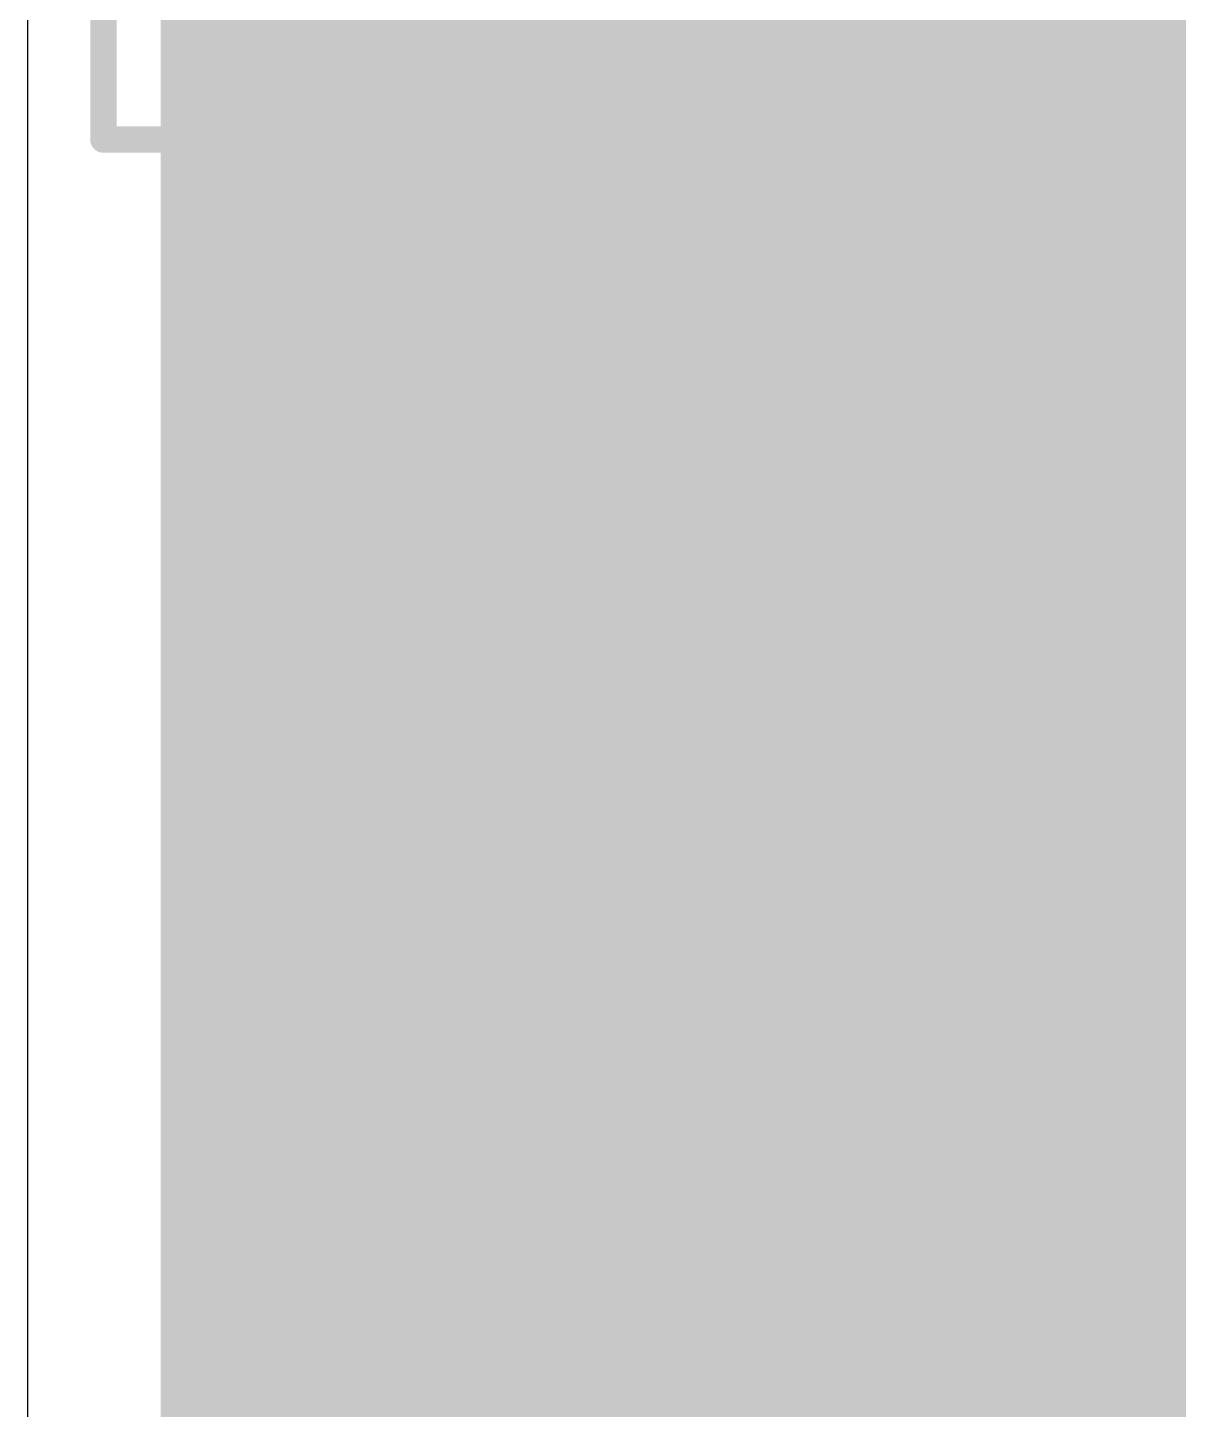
# Model space of a CAD drawing. Extents: x 0 to 39.3, y -1.1 to 59.5.
# Drawn here: x 0 to 8.8, y 9.4 to 19.97 of the extents above; entities that cross this region are included whole.
import ezdxf

# ---------------------------------------------------------------- set-up
doc = ezdxf.new("R2010")
doc.units = 0
for name, color, linetype in [('1', 22, 'CONTINUOUS'), ('16', 175, 'CONTINUOUS'), ('20', 7, 'CONTINUOUS'), ('21', 253, 'CONTINUOUS')]:
    doc.layers.add(name, color=color, linetype=linetype)

msp = doc.modelspace()

# ---------------------------------------------------------------- linework, layer by layer
at = {"layer": '1'}
for points, const_width in [([(1.2192, 1.2192), (1.2192, 57.5058)], 0.4064), ([(8.636, 32.766), (8.636, 18.542)], 0.3048), ([(8.0772, 32.5345), (8.0772, 18.3105)], 0.4064), ([(1.2192, 19.9136), (8.0772, 19.9136)], 0.4064), ([(1.2192, 19.5072), (8.0772, 19.5072)], 0.4064), ([(1.2192, 19.1008), (8.0772, 19.1008)], 0.4064), ([(1.2192, 18.6944), (8.0772, 18.6944)], 0.4064), ([(8.636, 18.542), (12.192, 14.986)], 0.3048), ([(8.0772, 18.3105), (8.4045, 17.9832)], 0.4064), ([(1.2192, 18.288), (8.0997, 18.288)], 0.4064), ([(8.4045, 17.9832), (11.9605, 14.4272)], 0.4064), ([(1.2192, 17.8816), (8.5061, 17.8816)], 0.4064), ([(1.2192, 17.4752), (8.9125, 17.4752)], 0.4064), ([(1.2192, 17.0688), (9.3189, 17.0688)], 0.4064), ([(1.2192, 16.6624), (9.7253, 16.6624)], 0.4064), ([(1.2192, 16.256), (10.1317, 16.256)], 0.4064), ([(1.2192, 15.8496), (10.5381, 15.8496)], 0.4064), ([(1.2192, 15.4432), (10.9445, 15.4432)], 0.4064), ([(1.2192, 15.0368), (11.3509, 15.0368)], 0.4064), ([(1.2192, 14.6304), (11.7573, 14.6304)], 0.4064), ([(1.2192, 14.224), (12.4177, 14.224)], 0.4064), ([(1.2192, 13.8176), (12.6746, 13.8176)], 0.4064), ([(1.2192, 13.4112), (12.7993, 13.4112)], 0.4064), ([(1.2192, 13.0048), (13.1032, 13.0048)], 0.4064), ([(1.2192, 12.5984), (13.2979, 12.5984)], 0.4064), ([(1.2192, 12.192), (12.8596, 12.192)], 0.4064), ([(1.2192, 11.7856), (12.6701, 11.7856)], 0.4064), ([(1.2192, 11.3792), (12.6238, 11.3792)], 0.4064), ([(1.2192, 10.9728), (12.7031, 10.9728)], 0.4064), ([(1.2192, 10.5664), (12.9334, 10.5664)], 0.4064), ([(1.2192, 10.16), (13.5223, 10.16)], 0.4064), ([(1.2192, 9.7536), (17.9041, 9.7536)], 0.4064), ([(1.2192, 9.3472), (18.3105, 9.3472)], 0.4064)]:
    msp.add_lwpolyline(points, dxfattribs=dict(at, const_width=const_width))
for points, const_width in [([(1.2192, 20.0152, 1), (1.2192, 19.812)], 0.2032), ([(8.0772, 19.812, 1), (8.0772, 20.0152)], 0.2032), ([(1.2192, 19.6088, 1), (1.2192, 19.4056)], 0.2032), ([(8.0772, 19.4056, 1), (8.0772, 19.6088)], 0.2032), ([(1.2192, 19.2024, 1), (1.2192, 18.9992)], 0.2032), ([(8.0772, 18.9992, 1), (8.0772, 19.2024)], 0.2032), ([(1.2192, 18.796, 1), (1.2192, 18.5928)], 0.2032), ([(8.0772, 18.5928, 1), (8.0772, 18.796)], 0.2032), ([(8.6899, 18.5959, 1), (8.5821, 18.4881)], 0.1524), ([(8.5598, 18.542, 1), (8.7122, 18.542)], 0.1524), ([(8.149, 18.3824, 1), (8.0054, 18.2387)], 0.2032), ([(1.2192, 18.3896, 1), (1.2192, 18.1864)], 0.2032), ([(7.9756, 18.3105, 1), (8.1788, 18.3105)], 0.2032), ([(8.0997, 18.1864, 1), (8.0997, 18.3896)], 0.2032), ([(8.4764, 18.055, 1), (8.3327, 17.9114)], 0.2032), ([(1.2192, 17.9832, 1), (1.2192, 17.78)], 0.2032), ([(8.3327, 17.9114, 1), (8.4764, 18.055)], 0.2032), ([(8.5061, 17.78, 1), (8.5061, 17.9832)], 0.2032), ([(1.2192, 17.5768, 1), (1.2192, 17.3736)], 0.2032), ([(1.2192, 17.1704, 1), (1.2192, 16.9672)], 0.2032), ([(1.2192, 16.764, 1), (1.2192, 16.5608)], 0.2032), ([(1.2192, 16.3576, 1), (1.2192, 16.1544)], 0.2032), ([(1.2192, 15.9512, 1), (1.2192, 15.748)], 0.2032), ([(1.2192, 15.5448, 1), (1.2192, 15.3416)], 0.2032), ([(1.2192, 15.1384, 1), (1.2192, 14.9352)], 0.2032), ([(1.2192, 14.732, 1), (1.2192, 14.5288)], 0.2032), ([(1.2192, 14.3256, 1), (1.2192, 14.1224)], 0.2032), ([(1.2192, 13.9192, 1), (1.2192, 13.716)], 0.2032), ([(1.2192, 13.5128, 1), (1.2192, 13.3096)], 0.2032), ([(1.2192, 13.1064, 1), (1.2192, 12.9032)], 0.2032), ([(1.2192, 12.7, 1), (1.2192, 12.4968)], 0.2032), ([(1.2192, 12.2936, 1), (1.2192, 12.0904)], 0.2032), ([(1.2192, 11.8872, 1), (1.2192, 11.684)], 0.2032), ([(1.2192, 11.4808, 1), (1.2192, 11.2776)], 0.2032), ([(1.2192, 11.0744, 1), (1.2192, 10.8712)], 0.2032), ([(1.2192, 10.668, 1), (1.2192, 10.4648)], 0.2032), ([(1.2192, 10.2616, 1), (1.2192, 10.0584)], 0.2032), ([(1.2192, 9.8552, 1), (1.2192, 9.652)], 0.2032), ([(1.2192, 9.4488, 1), (1.2192, 9.2456)], 0.2032)]:
    msp.add_lwpolyline(points, format="xyb", dxfattribs=dict(at, const_width=const_width))
at = {"layer": '16', "const_width": 0.4064}
for points in [[(1.2192, 1.2192), (1.2192, 57.5058)], [(1.2192, 19.9136), (14.9953, 19.9136)], [(1.2192, 19.5072), (15.2695, 19.5072)], [(1.2192, 19.1008), (15.8393, 19.1008)], [(1.2192, 18.6944), (34.3208, 18.6944)], [(1.2192, 18.288), (34.3208, 18.288)], [(1.2192, 17.8816), (34.3208, 17.8816)], [(1.2192, 17.4752), (13.1032, 17.4752)], [(1.2192, 17.0688), (12.7993, 17.0688)], [(1.2192, 16.6624), (12.6746, 16.6624)], [(1.2192, 16.256), (12.6746, 16.256)], [(1.2192, 15.8496), (12.8414, 15.8496)], [(1.2192, 15.4432), (13.2048, 15.4432)], [(1.2192, 15.0368), (13.2048, 15.0368)], [(1.2192, 14.6304), (12.8414, 14.6304)], [(1.2192, 14.224), (12.6746, 14.224)], [(1.2192, 13.8176), (12.6746, 13.8176)], [(1.2192, 13.4112), (12.7993, 13.4112)], [(1.2192, 13.0048), (13.1032, 13.0048)], [(1.2192, 12.5984), (13.2979, 12.5984)], [(1.2192, 12.192), (12.8596, 12.192)], [(1.2192, 11.7856), (12.6701, 11.7856)], [(1.2192, 11.3792), (12.6238, 11.3792)], [(1.2192, 10.9728), (12.7031, 10.9728)], [(1.2192, 10.5664), (12.9334, 10.5664)], [(1.2192, 10.16), (13.5223, 10.16)], [(1.2192, 9.7536), (18.2372, 9.7536)], [(1.2192, 9.3472), (18.2372, 9.3472)]]:
    msp.add_lwpolyline(points, dxfattribs=at)
at = {"layer": '16', "const_width": 0.2032}
for points in [[(1.2192, 20.0152, 1), (1.2192, 19.812)], [(1.2192, 19.6088, 1), (1.2192, 19.4056)], [(1.2192, 19.2024, 1), (1.2192, 18.9992)], [(1.2192, 18.796, 1), (1.2192, 18.5928)], [(1.2192, 18.3896, 1), (1.2192, 18.1864)], [(1.2192, 17.9832, 1), (1.2192, 17.78)], [(1.2192, 17.5768, 1), (1.2192, 17.3736)], [(1.2192, 17.1704, 1), (1.2192, 16.9672)], [(1.2192, 16.764, 1), (1.2192, 16.5608)], [(1.2192, 16.3576, 1), (1.2192, 16.1544)], [(1.2192, 15.9512, 1), (1.2192, 15.748)], [(1.2192, 15.5448, 1), (1.2192, 15.3416)], [(1.2192, 15.1384, 1), (1.2192, 14.9352)], [(1.2192, 14.732, 1), (1.2192, 14.5288)], [(1.2192, 14.3256, 1), (1.2192, 14.1224)], [(1.2192, 13.9192, 1), (1.2192, 13.716)], [(1.2192, 13.5128, 1), (1.2192, 13.3096)], [(1.2192, 13.1064, 1), (1.2192, 12.9032)], [(1.2192, 12.7, 1), (1.2192, 12.4968)], [(1.2192, 12.2936, 1), (1.2192, 12.0904)], [(1.2192, 11.8872, 1), (1.2192, 11.684)], [(1.2192, 11.4808, 1), (1.2192, 11.2776)], [(1.2192, 11.0744, 1), (1.2192, 10.8712)], [(1.2192, 10.668, 1), (1.2192, 10.4648)], [(1.2192, 10.2616, 1), (1.2192, 10.0584)], [(1.2192, 9.8552, 1), (1.2192, 9.652)], [(1.2192, 9.4488, 1), (1.2192, 9.2456)]]:
    msp.add_lwpolyline(points, format="xyb", dxfattribs=at)
at = {"layer": '20'}
msp.add_line((0, 58.725), (0, 0), dxfattribs=at)
at = {"layer": '21', "const_width": 0.2032}
for points in [[(0.58, 19.11), (0.58, 27.01)], [(9.58, 19.11), (0.58, 19.11)]]:
    msp.add_lwpolyline(points, dxfattribs=at)
at = {"layer": '21', "const_width": 0.1016}
for points in [[(0.58, 19.1608, 1), (0.58, 19.0592)], [(0.5292, 19.11, 1), (0.6308, 19.11)]]:
    msp.add_lwpolyline(points, format="xyb", dxfattribs=at)

doc.saveas('drawing.dxf')
